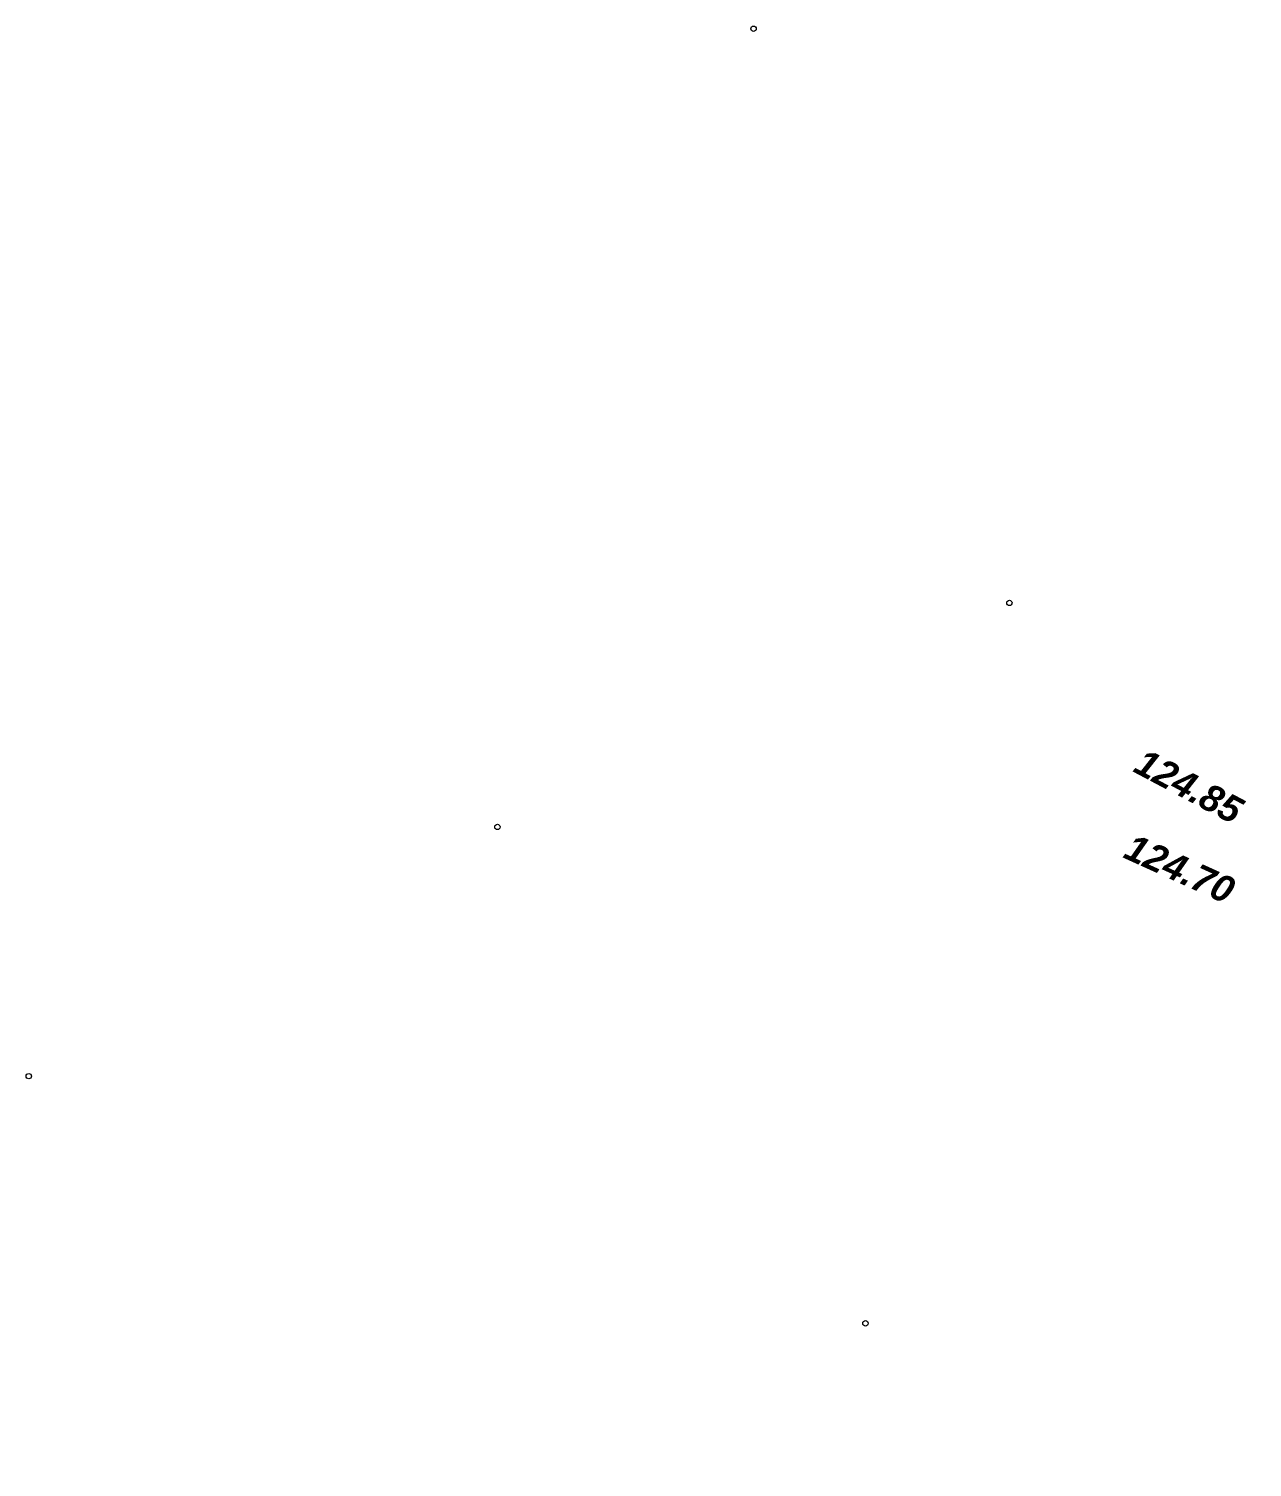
# Model space of a CAD drawing. Header units: metres. Extents: x -2858 to 512, y -1995 to 1252.
# Drawn here: x -1209.83 to -1187.02, y -894.02 to -867.2 of the extents above; entities that cross this region are included whole.
import ezdxf
from ezdxf import colors
from ezdxf.entities.mleader import LeaderData, LeaderLine
from ezdxf.enums import TextEntityAlignment as Align
from ezdxf.math import Vec2, Vec3

# ---------------------------------------------------------------- set-up
doc = ezdxf.new("R2010")
doc.units = ezdxf.units.M
doc.header["$PDMODE"] = 33
doc.header["$PDSIZE"] = 0.1
doc.layers.add('--ui- Rsx Humides- EP texte', color=5, linetype='Continuous')
doc.layers.add('05.2-EP-TXT', color=5, linetype='Continuous')
for name, color, linetype, lineweight, true_color in [('Surface Projet - Textes - Altitudes', 7, 'Continuous', 0, 0x333399), ('Surface PROJET VOIRIE - Textes - Altitudes', 7, 'Continuous', 0, 0x333399), ('TERRAIN APRES TERR BAT - Points', 7, 'Continuous', 0, 0x808000)]:
    doc.layers.add(name, color=color, linetype=linetype, lineweight=lineweight, true_color=true_color)
doc.styles.add('Altitude Surfaces projet', font='arialbi.ttf', dxfattribs={"height": 0.5})
doc.styles.get("Standard").update_dxf_attribs({"font": 'arial.ttf'})

# ---------------------------------------------------------------- blocks, each defined once
blk = doc.blocks.new('ASSAI')
at = {"layer": 'TERRAIN APRES TERR BAT - Points'}
for p in [(1254.32, -356.485), (1242.523, -363.444), (1252.002, -367.77), (1261.292, -371.181), (1237.729, -374.139)]:
    blk.add_point(p, dxfattribs=at)
blk = doc.blocks.new('ALTI')
at = {"layer": 'Surface PROJET VOIRIE - Textes - Altitudes', "color": 96, "true_color": 0x008000, "style": 'Altitude Surfaces projet'}
for s, rotation, p in [('124.70', 107.4333, (3558.634, -913.096)), ('124.85', 103.9332, (3557.311, -914.013))]:
    blk.add_text(s, height=0.5, rotation=rotation, dxfattribs=at).set_placement(p, align=Align.MIDDLE_LEFT)

msp = doc.modelspace()

# ---------------------------------------------------------------- leaders
at = {"layer": '--ui- Rsx Humides- EP texte', "color": 5, "linetype": 'ByBlock', "ltscale": 2}
ml = msp.add_multileader_mtext('Standard', dxfattribs=at)
ml.set_content('{\\fVerdana|b0|i0|c0|p34;\\LBassin de rétention type infiltration ballast\\l hyp 20ANS\\PVolume utile =152m3 V réel:456m3 surface au sol 347m²\\PSOIT HT REMPLISSAGE 1,31ml}', color=5)
ml.set_leader_properties()
ml.build(insert=Vec2(0, 0))
ml.multileader.update_dxf_attribs({"has_text_frame": 1, "text_right_attachment_type": 6, "dogleg_length": 0.36, "arrow_head_size": 1.04})
ctx = ml.context
ctx.base_point, ctx.char_height, ctx.arrow_head_size, ctx.landing_gap_size, ctx.plane_origin, ctx.plane_x_axis, ctx.plane_y_axis = Vec3(-1179.242, -896.317), 0.48, 1.04, 0.32, Vec3(-1194.925, -921.981), Vec3(-0.634365, -0.773033), Vec3(0.773033, -0.634365)
ctx.right_attachment = 6
notes = []
notes.append((ctx, [(0, (1, 1, 0), (-1179.014, -896.039), (-0.634365, -0.773033), 0.36, [(0, [(-1171.891, -888.593)], 0, [])])]))
ctx.mtext.insert, ctx.mtext.text_direction, ctx.mtext.rotation, ctx.mtext.flow_direction = Vec3(-1179.213, -896.755), Vec3(-0.634365, -0.773033), 0.043028, 5
ctx.mtext.has_bg_fill, ctx.mtext.bg_color, ctx.mtext.bg_scale_factor, ctx.mtext.bg_transparency, ctx.mtext.use_window_bg_color = 1, -1027028792, 1.5, 0, 1
for ctx, leaders in notes:
    for number, flags, end, landing, length, lines in leaders:
        leader = LeaderData()
        leader.index, (leader.has_last_leader_line, leader.has_dogleg_vector, leader.attachment_direction) = number, flags
        leader.last_leader_point, leader.dogleg_vector, leader.dogleg_length = Vec3(end), Vec3(landing), length
        for number, points, colour, breaks in lines:
            line = LeaderLine()
            line.index, line.vertices, line.color, line.breaks = number, Vec3.list(points), colors.encode_raw_color(colour), breaks
            leader.lines.append(line)
        ctx.leaders.append(leader)

# ---------------------------------------------------------------- next in the draw order: block references
at = {"layer": '05.2-EP-TXT', "rotation": 228.1617603435354}
msp.add_blockref('ASSAI', (-91.968, -194.614), dxfattribs=at)

# ---------------------------------------------------------------- next in the draw order: block references
at = {"layer": 'Surface Projet - Textes - Altitudes', "rotation": 228.1617603435354}
msp.add_blockref('ALTI', (1864.659, 1159.814), dxfattribs=at)

doc.saveas('drawing.dxf')
